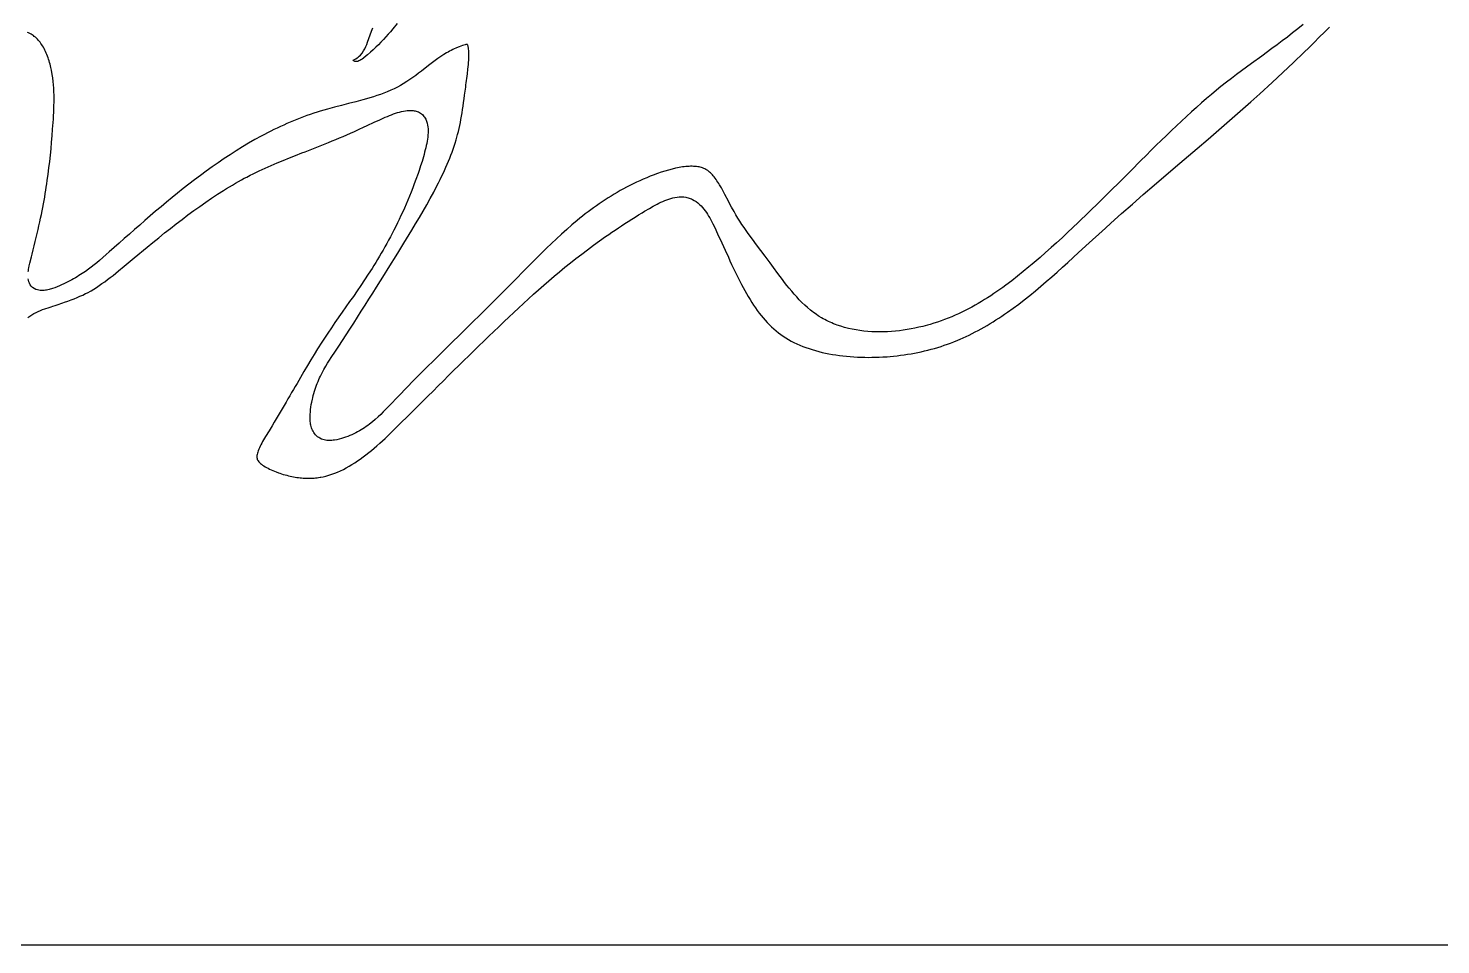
# Model space of a CAD drawing. Extents: x 4283 to 40403, y 1134 to 1764.
# Drawn here: x 4417.75 to 4423.68, y 1481.46 to 1485.31 of the extents above; entities that cross this region are included whole.
import ezdxf

# ---------------------------------------------------------------- set-up
doc = ezdxf.new("R2010")
doc.units = 0
doc.layers.add('华泽绵阳图框', color=7, linetype='Continuous')

# ---------------------------------------------------------------- blocks, each defined once
blk = doc.blocks.new('11')
for points in [[(-179229.2, -78591.67), (-179228.92, -78591.44), (-179228.63, -78591.23), (-179228.34, -78591.03), (-179228.03, -78590.83), (-179227.44, -78590.49), (-179226.82, -78590.17), (-179226.19, -78589.88), (-179225.56, -78589.61), (-179224.92, -78589.35), (-179224.27, -78589.12), (-179223.03, -78588.69), (-179222.42, -78588.49), (-179221.96, -78588.34), (-179221.25, -78588.11), (-179220.7, -78587.92), (-179220.16, -78587.74), (-179219.63, -78587.57), (-179219.11, -78587.39), (-179218.61, -78587.22), (-179217.63, -78586.88), (-179216.7, -78586.54), (-179215.81, -78586.2), (-179214.95, -78585.85), (-179214.11, -78585.49), (-179213.3, -78585.12), (-179212.5, -78584.72), (-179211.97, -78584.45), (-179210.92, -78583.87), (-179210.14, -78583.4), (-179209.35, -78582.9), (-179208.55, -78582.38), (-179207.76, -78581.83), (-179206.96, -78581.26), (-179206.16, -78580.67), (-179205.36, -78580.06), (-179204.55, -78579.44), (-179203.75, -78578.8), (-179202.94, -78578.14), (-179201.31, -78576.8), (-179198.39, -78574.36), (-179194.69, -78571.28), (-179193.02, -78569.9), (-179191.34, -78568.54), (-179189.65, -78567.18), (-179187.96, -78565.85), (-179186.27, -78564.53), (-179184.57, -78563.23), (-179182.87, -78561.95), (-179181.16, -78560.69), (-179179.45, -78559.47), (-179177.74, -78558.27), (-179176.03, -78557.1), (-179174.31, -78555.97), (-179172.6, -78554.88), (-179171.73, -78554.34), (-179170.87, -78553.82), (-179170.01, -78553.3), (-179169.15, -78552.8), (-179168.29, -78552.31), (-179167.43, -78551.83), (-179166.57, -78551.36), (-179165.87, -78550.99), (-179164.84, -78550.46), (-179163.97, -78550.02), (-179162.26, -78549.19), (-179160.53, -78548.4), (-179158.8, -78547.63), (-179157.06, -78546.89), (-179155.3, -78546.17), (-179153.52, -78545.45), (-179151.72, -78544.74), (-179149.89, -78544.02), (-179148.96, -78543.66), (-179148.02, -78543.3), (-179147.07, -78542.93), (-179146.12, -78542.55), (-179145.15, -78542.17), (-179144.17, -78541.78), (-179143.17, -78541.38), (-179142.17, -78540.97), (-179141.15, -78540.55), (-179140.11, -78540.12), (-179139.06, -78539.68), (-179138, -78539.23), (-179136.92, -78538.76), (-179135.82, -78538.28), (-179134.7, -78537.79), (-179133.57, -78537.27), (-179131.89, -78536.5), (-179131.24, -78536.2), (-179128.82, -78535.06), (-179127.6, -78534.5), (-179126.39, -78533.96), (-179125.78, -78533.69), (-179125.18, -78533.44), (-179124.58, -78533.2), (-179123.99, -78532.97), (-179123.41, -78532.75), (-179122.83, -78532.55), (-179122.25, -78532.36), (-179121.68, -78532.19), (-179121.11, -78532.05), (-179120.55, -78531.92), (-179119.99, -78531.82), (-179119.43, -78531.75), (-179118.87, -78531.71), (-179118.32, -78531.71), (-179118.01, -78531.73), (-179117.71, -78531.76), (-179117.42, -78531.81), (-179117.12, -78531.87), (-179116.82, -78531.95), (-179116.52, -78532.06), (-179116.21, -78532.18), (-179115.92, -78532.33), (-179115.61, -78532.52), (-179115.3, -78532.75), (-179115.07, -78532.95), (-179114.83, -78533.18), (-179114.61, -78533.44), (-179114.42, -78533.71), (-179114.24, -78533.98), (-179114.09, -78534.26), (-179113.96, -78534.54), (-179113.84, -78534.82), (-179113.75, -78535.11), (-179113.66, -78535.41), (-179113.54, -78535.95), (-179113.46, -78536.52), (-179113.42, -78537.09), (-179113.4, -78537.66), (-179113.42, -78538.24), (-179113.46, -78538.83), (-179113.52, -78539.42), (-179113.59, -78540.03), (-179113.69, -78540.64), (-179113.8, -78541.26), (-179113.93, -78541.89), (-179114.07, -78542.53), (-179114.23, -78543.17), (-179114.4, -78543.83), (-179114.57, -78544.48), (-179114.76, -78545.15), (-179115.16, -78546.47), (-179115.58, -78547.79), (-179116.02, -78549.11), (-179116.31, -78549.94), (-179116.92, -78551.67), (-179117.39, -78552.92), (-179117.85, -78554.15), (-179118.32, -78555.35), (-179118.8, -78556.54), (-179119.28, -78557.7), (-179119.77, -78558.84), (-179120.26, -78559.97), (-179120.75, -78561.07), (-179121.25, -78562.16), (-179121.75, -78563.23), (-179122.26, -78564.28), (-179122.77, -78565.31), (-179123.28, -78566.33), (-179123.8, -78567.33), (-179124.31, -78568.31), (-179124.84, -78569.28), (-179125.36, -78570.23), (-179125.89, -78571.18), (-179126.42, -78572.1), (-179126.95, -78573.02), (-179127.48, -78573.92), (-179128.02, -78574.81), (-179128.55, -78575.69), (-179129.09, -78576.55), (-179129.63, -78577.41), (-179130.71, -78579.09), (-179131.79, -78580.74), (-179132.87, -78582.35), (-179133.95, -78583.94), (-179135.03, -78585.5), (-179136.11, -78587.04), (-179138.24, -78590.08), (-179140.34, -78593.1), (-179141.37, -78594.6), (-179142.39, -78596.11), (-179143.4, -78597.63), (-179144.11, -78598.72), (-179145.39, -78600.72), (-179146.36, -78602.3), (-179147.34, -78603.91), (-179148.33, -78605.55), (-179149.31, -78607.23), (-179150.31, -78608.93), (-179151.33, -78610.67), (-179151.84, -78611.55), (-179152.36, -78612.44), (-179152.88, -78613.35), (-179153.42, -78614.26), (-179153.95, -78615.18), (-179154.5, -78616.11), (-179155.05, -78617.05), (-179155.61, -78618.01), (-179156.18, -78618.97), (-179156.76, -78619.95), (-179157.35, -78620.93), (-179157.95, -78621.93), (-179158.56, -78622.94), (-179159.43, -78624.38), (-179160.42, -78626), (-179161.01, -78627), (-179161.28, -78627.48), (-179161.54, -78627.96), (-179161.79, -78628.43), (-179162.01, -78628.88), (-179162.22, -78629.32), (-179162.4, -78629.75), (-179162.55, -78630.16), (-179162.68, -78630.54), (-179162.78, -78630.9), (-179162.86, -78631.23), (-179162.91, -78631.54), (-179162.93, -78631.81), (-179162.93, -78632.08), (-179162.93, -78632.16), (-179162.92, -78632.26), (-179162.9, -78632.35), (-179162.88, -78632.44), (-179162.86, -78632.51), (-179162.83, -78632.62), (-179162.81, -78632.67), (-179162.77, -78632.76), (-179162.73, -78632.84), (-179162.67, -78632.93), (-179162.61, -78633.03), (-179162.56, -78633.11), (-179162.37, -78633.34), (-179162.16, -78633.57), (-179161.91, -78633.8), (-179161.63, -78634.04), (-179161.31, -78634.29), (-179160.95, -78634.53), (-179160.57, -78634.77), (-179160.15, -78635.01), (-179159.72, -78635.24), (-179159.26, -78635.47), (-179158.79, -78635.69), (-179158.31, -78635.9), (-179157.81, -78636.1), (-179157.31, -78636.3), (-179156.66, -78636.54), (-179156.3, -78636.66), (-179155.79, -78636.83), (-179155.29, -78636.99), (-179154.79, -78637.13), (-179154.29, -78637.27), (-179153.8, -78637.39), (-179153.32, -78637.51), (-179152.83, -78637.61), (-179152.35, -78637.71), (-179151.87, -78637.79), (-179151.4, -78637.86), (-179150.93, -78637.93), (-179150.46, -78637.98), (-179150, -78638.03), (-179149.54, -78638.07), (-179149.08, -78638.09), (-179148.62, -78638.11), (-179148.17, -78638.12), (-179147.72, -78638.11), (-179147.28, -78638.1), (-179146.83, -78638.08), (-179146.39, -78638.05), (-179145.95, -78638.01), (-179145.52, -78637.96), (-179145.08, -78637.9), (-179144.65, -78637.83), (-179144.39, -78637.79), (-179143.79, -78637.67), (-179143.37, -78637.58), (-179142.96, -78637.47), (-179142.1, -78637.24), (-179141.26, -78636.97), (-179140.42, -78636.66), (-179139.58, -78636.32), (-179138.75, -78635.95), (-179137.92, -78635.55), (-179137.1, -78635.12), (-179136.27, -78634.66), (-179135.45, -78634.17), (-179134.64, -78633.65), (-179133.82, -78633.11), (-179133.01, -78632.55), (-179132.2, -78631.96), (-179131.4, -78631.34), (-179130.59, -78630.71), (-179129.79, -78630.06), (-179128.99, -78629.39), (-179128.2, -78628.71), (-179127.41, -78628.01), (-179126.62, -78627.29), (-179125.83, -78626.57), (-179124.26, -78625.08), (-179122.7, -78623.57), (-179121.15, -78622.03), (-179119.46, -78620.36), (-179118.05, -78618.95), (-179116.52, -78617.42), (-179115, -78615.9), (-179113.48, -78614.38), (-179111.98, -78612.88), (-179110.48, -78611.39), (-179108.99, -78609.91), (-179107.51, -78608.44), (-179106.03, -78606.98), (-179104.56, -78605.53), (-179103.09, -78604.09), (-179101.64, -78602.66), (-179100.18, -78601.24), (-179098.73, -78599.83), (-179097.29, -78598.43), (-179095.85, -78597.04), (-179094.41, -78595.65), (-179092.97, -78594.28), (-179091.42, -78592.8), (-179087.25, -78588.88), (-179085.8, -78587.54), (-179084.35, -78586.21), (-179082.9, -78584.9), (-179081.43, -78583.58), (-179079.94, -78582.28), (-179078.44, -78580.98), (-179076.92, -78579.68), (-179075.38, -78578.39), (-179073.82, -78577.11), (-179072.23, -78575.83), (-179070.62, -78574.55), (-179068.97, -78573.28), (-179067.3, -78572.01), (-179065.58, -78570.74), (-179063.84, -78569.48), (-179062.06, -78568.22), (-179061.15, -78567.58), (-179060.23, -78566.96), (-179059.3, -78566.33), (-179058.36, -78565.7), (-179057.41, -78565.07), (-179056.45, -78564.44), (-179055.48, -78563.82), (-179054.49, -78563.19), (-179053.5, -78562.56), (-179052.49, -78561.94), (-179051.47, -78561.31), (-179050.8, -78560.9), (-179049.37, -78560.05), (-179048.29, -78559.44), (-179047.74, -78559.13), (-179047.18, -78558.84), (-179046.62, -78558.56), (-179046.06, -78558.28), (-179045.49, -78558.03), (-179044.92, -78557.78), (-179044.35, -78557.56), (-179043.76, -78557.35), (-179043.17, -78557.17), (-179042.58, -78557.01), (-179041.98, -78556.89), (-179041.36, -78556.79), (-179040.74, -78556.73), (-179040.11, -78556.72), (-179039.47, -78556.75), (-179038.86, -78556.83), (-179038.51, -78556.9), (-179038.19, -78556.98), (-179037.92, -78557.06), (-179037.56, -78557.18), (-179037.25, -78557.31), (-179036.93, -78557.46), (-179036.39, -78557.76), (-179035.85, -78558.1), (-179035.35, -78558.49), (-179034.89, -78558.9), (-179034.45, -78559.33), (-179034.03, -78559.79), (-179033.64, -78560.26), (-179033.27, -78560.75), (-179032.91, -78561.25), (-179032.57, -78561.77), (-179032.25, -78562.3), (-179031.93, -78562.83), (-179031.63, -78563.38), (-179031.33, -78563.93), (-179031.05, -78564.49), (-179030.5, -78565.6), (-179029.66, -78567.4), (-179028.47, -78569.98), (-179027.5, -78572.12), (-179026.55, -78574.21), (-179026.07, -78575.23), (-179025.6, -78576.25), (-179025.13, -78577.25), (-179024.66, -78578.24), (-179024.19, -78579.21), (-179023.71, -78580.17), (-179023.23, -78581.11), (-179022.76, -78582.04), (-179022.27, -78582.95), (-179021.78, -78583.84), (-179021.29, -78584.72), (-179020.79, -78585.58), (-179020.28, -78586.42), (-179019.77, -78587.24), (-179019.25, -78588.04), (-179018.71, -78588.82), (-179018.17, -78589.59), (-179017.62, -78590.33), (-179017.06, -78591.05), (-179016.48, -78591.75), (-179015.9, -78592.43), (-179015.3, -78593.08), (-179014.68, -78593.72), (-179014.05, -78594.33), (-179013.41, -78594.92), (-179012.75, -78595.49), (-179012.07, -78596.03), (-179011.37, -78596.55), (-179010.66, -78597.05), (-179009.91, -78597.53), (-179009.15, -78597.99), (-179008.36, -78598.42), (-179007.56, -78598.84), (-179006.73, -78599.24), (-179005.88, -78599.61), (-179005.01, -78599.97), (-179004.12, -78600.31), (-179003.21, -78600.62), (-179002.29, -78600.92), (-179001.35, -78601.2), (-179000.4, -78601.46), (-178999.43, -78601.7), (-178998.45, -78601.92), (-178997.46, -78602.12), (-178996.45, -78602.3), (-178995.44, -78602.46), (-178994.42, -78602.61), (-178993.39, -78602.74), (-178992.36, -78602.85), (-178991.31, -78602.94), (-178990.27, -78603.02), (-178989.22, -78603.07), (-178988.17, -78603.12), (-178987.11, -78603.14), (-178986.06, -78603.15), (-178985.01, -78603.14), (-178983.95, -78603.12), (-178982.91, -78603.08), (-178981.86, -78603.03), (-178980.6, -78602.95), (-178979.78, -78602.88), (-178978.75, -78602.79), (-178977.73, -78602.68), (-178976.71, -78602.56), (-178975.7, -78602.42), (-178974.7, -78602.27), (-178973.7, -78602.1), (-178972.71, -78601.92), (-178971.73, -78601.72), (-178970.75, -78601.52), (-178969.78, -78601.29), (-178968.81, -78601.06), (-178967.86, -78600.8), (-178966.9, -78600.54), (-178965.96, -78600.26), (-178965.02, -78599.97), (-178964.09, -78599.66), (-178963.16, -78599.34), (-178962.24, -78599), (-178961.33, -78598.65), (-178960.15, -78598.17), (-178959.53, -78597.91), (-178958.63, -78597.52), (-178957.75, -78597.11), (-178956.86, -78596.69), (-178955.98, -78596.25), (-178955.11, -78595.81), (-178954.25, -78595.35), (-178953.38, -78594.87), (-178952.52, -78594.39), (-178951.67, -78593.89), (-178950.82, -78593.39), (-178949.98, -78592.87), (-178949.14, -78592.33), (-178948.3, -78591.79), (-178947.47, -78591.24), (-178946.64, -78590.68), (-178945.82, -78590.11), (-178944.17, -78588.94), (-178942.54, -78587.73), (-178940.93, -78586.49), (-178939.33, -78585.22), (-178937.73, -78583.92), (-178936.15, -78582.6), (-178934.57, -78581.25), (-178933, -78579.89), (-178931.44, -78578.5), (-178929.88, -78577.11), (-178928.33, -78575.7), (-178925.22, -78572.86), (-178922.12, -78570), (-178918.42, -78566.61), (-178917.46, -78565.74), (-178915.9, -78564.33), (-178912.79, -78561.55), (-178909.66, -78558.8), (-178906.53, -78556.08), (-178903.4, -78553.38), (-178897.15, -78548.03), (-178890.9, -78542.7), (-178887.78, -78540.03), (-178884.66, -78537.35), (-178881.55, -78534.66), (-178878.45, -78531.94), (-178875.35, -78529.2), (-178872.81, -78526.91), (-178869.19, -78523.61), (-178866.12, -78520.76), (-178863.08, -78517.89), (-178860.06, -78514.98), (-178858.56, -78513.52), (-178857.07, -78512.05), (-178855.59, -78510.57), (-178854.12, -78509.1), (-178852.66, -78507.61)], [(-178860.3, -78506.92), (-178861.81, -78508.14), (-178863.32, -78509.33), (-178864.82, -78510.5), (-178866.32, -78511.63), (-178867.82, -78512.74), (-178869.31, -78513.84), (-178872.26, -78515.99), (-178875.2, -78518.13), (-178878.13, -78520.27), (-178879.58, -78521.36), (-178881.02, -78522.46), (-178882.47, -78523.58), (-178884.04, -78524.82), (-178885.35, -78525.89), (-178886.79, -78527.09), (-178888.23, -78528.31), (-178889.67, -78529.56), (-178891.12, -78530.84), (-178892.56, -78532.15), (-178894.01, -78533.47), (-178895.46, -78534.82), (-178896.92, -78536.18), (-178898.37, -78537.57), (-178899.83, -78538.97), (-178901.29, -78540.39), (-178902.76, -78541.82), (-178904.23, -78543.27), (-178905.7, -78544.73), (-178907.18, -78546.2), (-178910.14, -78549.16), (-178913.13, -78552.15), (-178916.14, -78555.15), (-178919.17, -78558.15), (-178922.23, -78561.15), (-178925.31, -78564.13), (-178926.87, -78565.61), (-178928.43, -78567.08), (-178930, -78568.54), (-178931.58, -78569.99), (-178933.16, -78571.42), (-178934.76, -78572.84), (-178936.37, -78574.25), (-178938.63, -78576.19), (-178939.61, -78577.01), (-178941.25, -78578.36), (-178942.9, -78579.7), (-178944.58, -78581), (-178946.27, -78582.27), (-178947.14, -78582.9), (-178948, -78583.52), (-178948.87, -78584.13), (-178949.75, -78584.72), (-178950.63, -78585.31), (-178951.53, -78585.89), (-178952.43, -78586.46), (-178953.34, -78587.01), (-178954.26, -78587.55), (-178955.18, -78588.08), (-178956.12, -78588.6), (-178957.06, -78589.1), (-178958.02, -78589.59), (-178958.98, -78590.07), (-178959.96, -78590.53), (-178960.94, -78590.97), (-178961.94, -78591.4), (-178962.95, -78591.82), (-178963.97, -78592.21), (-178965, -78592.59), (-178966.04, -78592.95), (-178967.1, -78593.29), (-178968.16, -78593.61), (-178968.93, -78593.83), (-178970.33, -78594.2), (-178971.43, -78594.46), (-178972.55, -78594.7), (-178973.67, -78594.92), (-178974.79, -78595.12), (-178975.93, -78595.29), (-178977.07, -78595.44), (-178978.21, -78595.56), (-178979.35, -78595.66), (-178980.5, -78595.73), (-178981.65, -78595.77), (-178982.8, -78595.79), (-178983.94, -78595.77), (-178985.08, -78595.73), (-178986.22, -78595.65), (-178987.36, -78595.54), (-178988.48, -78595.4), (-178989.6, -78595.23), (-178990.71, -78595.02), (-178991.81, -78594.78), (-178992.9, -78594.49), (-178993.97, -78594.17), (-178995.02, -78593.82), (-178995.56, -78593.62), (-178996.08, -78593.42), (-178996.59, -78593.2), (-178997.11, -78592.98), (-178997.61, -78592.74), (-178998.11, -78592.5), (-178998.61, -78592.24), (-178999.1, -78591.97), (-178999.59, -78591.69), (-179000.25, -78591.29), (-179000.55, -78591.1), (-179001.01, -78590.8), (-179001.46, -78590.48), (-179001.91, -78590.15), (-179002.36, -78589.81), (-179002.8, -78589.46), (-179003.64, -78588.76), (-179004.46, -78588.02), (-179005.25, -78587.25), (-179006.03, -78586.47), (-179006.78, -78585.67), (-179007.51, -78584.85), (-179008.22, -78584.02), (-179008.91, -78583.17), (-179009.59, -78582.32), (-179010.26, -78581.47), (-179010.92, -78580.61), (-179012.19, -78578.89), (-179013.44, -78577.19), (-179014.48, -78575.78), (-179015.9, -78573.89), (-179017.13, -78572.26), (-179018.36, -78570.63), (-179019.59, -78568.98), (-179020.8, -78567.3), (-179021.41, -78566.44), (-179022.01, -78565.57), (-179022.6, -78564.68), (-179023.19, -78563.78), (-179023.77, -78562.86), (-179024.34, -78561.93), (-179024.9, -78560.97), (-179025.61, -78559.71), (-179026, -78558.99), (-179026.52, -78558), (-179027.54, -78556.03), (-179028.04, -78555.07), (-179028.55, -78554.15), (-179029.06, -78553.27), (-179029.31, -78552.85), (-179029.57, -78552.45), (-179029.83, -78552.05), (-179030.09, -78551.68), (-179030.36, -78551.32), (-179030.62, -78550.97), (-179030.89, -78550.65), (-179031.16, -78550.35), (-179031.43, -78550.06), (-179031.7, -78549.8), (-179031.97, -78549.55), (-179032.24, -78549.33), (-179032.51, -78549.13), (-179032.86, -78548.91), (-179033.07, -78548.79), (-179033.37, -78548.64), (-179033.67, -78548.5), (-179033.99, -78548.38), (-179034.32, -78548.27), (-179034.67, -78548.18), (-179035.03, -78548.09), (-179035.4, -78548.02), (-179035.79, -78547.97), (-179036.19, -78547.93), (-179036.6, -78547.9), (-179037.03, -78547.88), (-179037.46, -78547.88), (-179037.91, -78547.9), (-179038.37, -78547.92), (-179038.84, -78547.96), (-179039.31, -78548.01), (-179039.8, -78548.07), (-179040.29, -78548.15), (-179040.79, -78548.23), (-179041.29, -78548.33), (-179041.79, -78548.44), (-179042.83, -78548.69), (-179043.88, -78548.97), (-179044.93, -78549.29), (-179045.99, -78549.63), (-179047.04, -78550), (-179048.29, -78550.46), (-179049.13, -78550.79), (-179050.15, -78551.2), (-179051.16, -78551.63), (-179052.15, -78552.07), (-179053.13, -78552.51), (-179054.09, -78552.97), (-179055.04, -78553.45), (-179055.98, -78553.93), (-179056.91, -78554.42), (-179057.82, -78554.92), (-179058.72, -78555.43), (-179059.61, -78555.96), (-179060.48, -78556.49), (-179061.35, -78557.03), (-179062.21, -78557.58), (-179063.05, -78558.14), (-179063.89, -78558.71), (-179064.72, -78559.28), (-179065.53, -78559.87), (-179066.34, -78560.46), (-179067.14, -78561.06), (-179067.94, -78561.67), (-179068.72, -78562.29), (-179069.5, -78562.91), (-179070.27, -78563.54), (-179071.8, -78564.83), (-179073.3, -78566.14), (-179074.79, -78567.47), (-179076.26, -78568.82), (-179077.71, -78570.19), (-179079.15, -78571.59), (-179080.58, -78572.99), (-179082.01, -78574.42), (-179084.87, -78577.3), (-179088.96, -78581.46), (-179090.63, -78583.14), (-179093.56, -78586.06), (-179096.51, -78588.99), (-179102.44, -78594.82), (-179108.37, -78600.65), (-179111.31, -78603.57), (-179114.24, -78606.48), (-179117.14, -78609.39), (-179120, -78612.31), (-179121.41, -78613.76), (-179122.81, -78615.22), (-179123.7, -78616.16), (-179125.62, -78618.16), (-179126.36, -78618.9), (-179127.11, -78619.64), (-179127.88, -78620.38), (-179128.69, -78621.1), (-179129.53, -78621.81), (-179130.39, -78622.49), (-179130.85, -78622.83), (-179131.32, -78623.16), (-179131.79, -78623.49), (-179132.28, -78623.8), (-179132.78, -78624.11), (-179133.29, -78624.41), (-179133.81, -78624.7), (-179134.35, -78624.98), (-179134.9, -78625.25), (-179135.46, -78625.51), (-179136.04, -78625.76), (-179136.63, -78626), (-179137.32, -78626.25), (-179137.86, -78626.44), (-179138.5, -78626.63), (-179139.16, -78626.81), (-179139.84, -78626.97), (-179140.51, -78627.08), (-179140.87, -78627.13), (-179141.23, -78627.17), (-179141.59, -78627.19), (-179141.95, -78627.19), (-179142.32, -78627.19), (-179142.69, -78627.16), (-179143.07, -78627.11), (-179143.46, -78627.03), (-179143.85, -78626.92), (-179144.26, -78626.78), (-179144.73, -78626.55), (-179145.04, -78626.37), (-179145.38, -78626.12), (-179145.71, -78625.84), (-179146, -78625.53), (-179146.26, -78625.21), (-179146.49, -78624.87), (-179146.69, -78624.53), (-179146.86, -78624.19), (-179147, -78623.84), (-179147.12, -78623.49), (-179147.22, -78623.14), (-179147.31, -78622.79), (-179147.38, -78622.44), (-179147.43, -78622.09), (-179147.48, -78621.74), (-179147.51, -78621.39), (-179147.53, -78621.02), (-179147.54, -78620.33), (-179147.52, -78619.63), (-179147.47, -78618.92), (-179147.4, -78618.21), (-179147.31, -78617.51), (-179147.19, -78616.82), (-179147.07, -78616.14), (-179146.88, -78615.26), (-179146.78, -78614.82), (-179146.62, -78614.18), (-179146.45, -78613.56), (-179146.27, -78612.96), (-179146.08, -78612.36), (-179145.88, -78611.79), (-179145.68, -78611.22), (-179145.47, -78610.67), (-179145.25, -78610.12), (-179145.02, -78609.6), (-179144.79, -78609.08), (-179144.55, -78608.56), (-179144.06, -78607.59), (-179143.55, -78606.64), (-179143.03, -78605.73), (-179142.49, -78604.85), (-179141.95, -78603.99), (-179141.41, -78603.16), (-179140.21, -78601.34), (-179139.25, -78599.91), (-179138.18, -78598.28), (-179137.09, -78596.62), (-179136.01, -78594.95), (-179134.92, -78593.26), (-179133.82, -78591.56), (-179132.72, -78589.83), (-179131.62, -78588.1), (-179130.51, -78586.34), (-179129.4, -78584.58), (-179128.29, -78582.8), (-179127.17, -78581.01), (-179126.05, -78579.21), (-179124.92, -78577.4), (-179122.19, -78573), (-179120.38, -78570.08), (-179118.12, -78566.39), (-179117.01, -78564.55), (-179115.92, -78562.7), (-179114.84, -78560.86), (-179113.8, -78559.03), (-179112.78, -78557.2), (-179111.79, -78555.37), (-179110.84, -78553.55), (-179110.38, -78552.65), (-179109.94, -78551.75), (-179109.5, -78550.85), (-179109.08, -78549.95), (-179108.66, -78549.06), (-179108.26, -78548.17), (-179107.88, -78547.28), (-179107.51, -78546.4), (-179107.15, -78545.52), (-179106.81, -78544.65), (-179106.48, -78543.78), (-179106.17, -78542.92), (-179105.87, -78542.06), (-179105.59, -78541.21), (-179105.29, -78540.22), (-179105.09, -78539.51), (-179104.86, -78538.67), (-179104.64, -78537.82), (-179104.44, -78536.96), (-179104.25, -78536.1), (-179104.07, -78535.22), (-179103.9, -78534.32), (-179103.73, -78533.41), (-179103.58, -78532.47), (-179103.42, -78531.5), (-179103.27, -78530.5), (-179103.13, -78529.47), (-179102.98, -78528.41), (-179102.83, -78527.3), (-179102.76, -78526.73), (-179102.68, -78526.15), (-179102.6, -78525.57), (-179102.53, -78524.96), (-179102.45, -78524.35), (-179102.37, -78523.72), (-179102.29, -78523.08), (-179102.22, -78522.53), (-179102.04, -78521.11), (-179101.89, -78519.78), (-179101.75, -78518.46), (-179101.7, -78517.82), (-179101.66, -78517.2), (-179101.63, -78516.59), (-179101.61, -78516), (-179101.61, -78515.45), (-179101.62, -78514.92), (-179101.65, -78514.44), (-179101.69, -78513.99), (-179101.76, -78513.58), (-179101.79, -78513.42), (-179101.82, -78513.26), (-179101.86, -78513.12), (-179101.9, -78512.99), (-179101.94, -78512.88), (-179101.98, -78512.78), (-179102.01, -78512.71), (-179102.04, -78512.66), (-179102.1, -78512.66), (-179102.21, -78512.66), (-179102.34, -78512.68), (-179102.49, -78512.7), (-179102.64, -78512.73), (-179103.04, -78512.83), (-179103.47, -78512.95), (-179103.92, -78513.11), (-179104.4, -78513.29), (-179104.68, -78513.4), (-179105.35, -78513.69), (-179105.82, -78513.9), (-179106.27, -78514.12), (-179106.73, -78514.35), (-179107.17, -78514.59), (-179107.61, -78514.83), (-179108.04, -78515.07), (-179108.9, -78515.6), (-179109.73, -78516.14), (-179110.55, -78516.7), (-179111.35, -78517.28), (-179112.15, -78517.87), (-179112.95, -78518.48), (-179113.74, -78519.1), (-179115.33, -78520.34), (-179116.14, -78520.97), (-179116.96, -78521.59), (-179117.79, -78522.2), (-179118.65, -78522.8), (-179119.53, -78523.39), (-179120.62, -78524.07), (-179121.36, -78524.49), (-179122.3, -78524.99), (-179123.25, -78525.47), (-179124.22, -78525.91), (-179125.2, -78526.33), (-179126.19, -78526.72), (-179127.19, -78527.09), (-179128.2, -78527.44), (-179129.21, -78527.78), (-179130.23, -78528.09), (-179131.25, -78528.4), (-179132.28, -78528.69), (-179134.33, -78529.24), (-179136.4, -78529.77), (-179138.45, -78530.29), (-179140.5, -78530.82), (-179142.53, -78531.36), (-179143.53, -78531.65), (-179144.65, -78531.98), (-179145.51, -78532.24), (-179146.5, -78532.56), (-179147.48, -78532.89), (-179148.45, -78533.23), (-179149.43, -78533.58), (-179150.39, -78533.95), (-179151.36, -78534.33), (-179152.32, -78534.72), (-179153.27, -78535.11), (-179154.23, -78535.53), (-179155.17, -78535.95), (-179156.12, -78536.38), (-179157.06, -78536.82), (-179157.99, -78537.27), (-179158.93, -78537.73), (-179159.85, -78538.21), (-179160.78, -78538.69), (-179161.69, -78539.17), (-179163.53, -78540.18), (-179165.34, -78541.22), (-179167.14, -78542.29), (-179168.92, -78543.4), (-179170.68, -78544.53), (-179172.43, -78545.68), (-179174.17, -78546.86), (-179175.89, -78548.07), (-179177.59, -78549.29), (-179179.28, -78550.53), (-179180.95, -78551.79), (-179182.61, -78553.07), (-179184.25, -78554.35), (-179185.87, -78555.65), (-179187.48, -78556.96), (-179189.08, -78558.27), (-179190.66, -78559.59), (-179192.23, -78560.91), (-179193.78, -78562.24), (-179195.31, -78563.56), (-179196.83, -78564.88), (-179198.34, -78566.2), (-179199.83, -78567.51), (-179201.3, -78568.81), (-179202.77, -78570.1), (-179204.21, -78571.38), (-179205.65, -78572.65), (-179206.51, -78573.41), (-179208.51, -78575.15), (-179209.27, -78575.78), (-179210.04, -78576.41), (-179210.84, -78577.04), (-179211.67, -78577.66), (-179212.53, -78578.28), (-179212.99, -78578.59), (-179213.45, -78578.9), (-179213.93, -78579.21), (-179214.41, -78579.51), (-179214.91, -78579.82), (-179215.42, -78580.12), (-179215.94, -78580.42), (-179216.48, -78580.72), (-179217.04, -78581.01), (-179217.61, -78581.31), (-179218.19, -78581.6), (-179218.82, -78581.9), (-179219.42, -78582.18), (-179220.06, -78582.47), (-179220.71, -78582.74), (-179221.38, -78583), (-179222.03, -78583.23), (-179222.38, -78583.34), (-179222.72, -78583.45), (-179223.06, -78583.54), (-179223.4, -78583.62), (-179223.75, -78583.69), (-179224.1, -78583.75), (-179224.46, -78583.79), (-179224.82, -78583.82), (-179225.2, -78583.83), (-179225.6, -78583.81), (-179226.01, -78583.75), (-179226.44, -78583.65), (-179226.89, -78583.49), (-179227.36, -78583.25), (-179227.83, -78582.91), (-179228.19, -78582.54), (-179228.49, -78582.14), (-179228.73, -78581.7), (-179228.9, -78581.28), (-179229.02, -78580.87), (-179229.1, -78580.47)], [(-179229.09, -78578.33), (-179229.04, -78577.99), (-179228.99, -78577.64), (-179228.93, -78577.3), (-179228.79, -78576.63), (-179228.63, -78575.94), (-179228.15, -78574.08), (-179227.96, -78573.33), (-179227.64, -78572.08), (-179227.33, -78570.86), (-179227.03, -78569.65), (-179226.75, -78568.48), (-179226.48, -78567.32), (-179226.22, -78566.19), (-179225.97, -78565.07), (-179225.73, -78563.98), (-179225.5, -78562.9), (-179225.28, -78561.84), (-179225.07, -78560.8), (-179224.87, -78559.78), (-179224.68, -78558.76), (-179224.5, -78557.77), (-179224.32, -78556.78), (-179224.16, -78555.8), (-179224, -78554.84), (-179223.85, -78553.89), (-179223.7, -78552.94), (-179223.57, -78552), (-179223.31, -78550.14), (-179223.08, -78548.3), (-179222.86, -78546.47), (-179222.67, -78544.64), (-179222.49, -78542.8), (-179222.33, -78540.95), (-179222.17, -78539.07), (-179222.02, -78537.17), (-179221.95, -78536.14), (-179221.82, -78534.25), (-179221.76, -78533.27), (-179221.7, -78532.28), (-179221.66, -78531.29), (-179221.63, -78530.3), (-179221.61, -78529.31), (-179221.6, -78528.32), (-179221.61, -78527.32), (-179221.64, -78526.32), (-179221.69, -78525.32), (-179221.77, -78524.33), (-179221.86, -78523.33), (-179221.99, -78522.34), (-179222.14, -78521.35), (-179222.36, -78520.11), (-179222.52, -78519.36), (-179222.77, -78518.37), (-179222.9, -78517.89), (-179223.04, -78517.41), (-179223.19, -78516.94), (-179223.35, -78516.47), (-179223.52, -78516.01), (-179223.69, -78515.56), (-179223.88, -78515.12), (-179224.07, -78514.69), (-179224.27, -78514.27), (-179224.48, -78513.86), (-179224.7, -78513.46), (-179224.92, -78513.08), (-179225.16, -78512.71), (-179225.4, -78512.36), (-179225.65, -78512.02), (-179225.91, -78511.7), (-179226.17, -78511.39), (-179226.44, -78511.1), (-179226.72, -78510.83), (-179227, -78510.57), (-179227.32, -78510.31), (-179227.6, -78510.1), (-179227.92, -78509.89), (-179228.25, -78509.69), (-179228.6, -78509.5), (-179228.96, -78509.32), (-179229.33, -78509.15)], [(-179122.35, -78506.59), (-179123.62, -78508.17), (-179124.27, -78508.95), (-179124.94, -78509.72), (-179125.62, -78510.48), (-179126.32, -78511.24), (-179127.04, -78511.98), (-179127.77, -78512.73), (-179128.52, -78513.46), (-179129.29, -78514.18), (-179130.09, -78514.9), (-179130.91, -78515.61), (-179131.32, -78515.96), (-179132.14, -78516.61), (-179132.5, -78516.87), (-179132.85, -78517.11), (-179133.18, -78517.29), (-179133.47, -78517.43), (-179133.76, -78517.54), (-179133.84, -78517.56), (-179133.95, -78517.58), (-179134.04, -78517.59), (-179134.13, -78517.6), (-179134.22, -78517.6), (-179134.31, -78517.59), (-179134.4, -78517.58), (-179134.5, -78517.56), (-179134.6, -78517.53), (-179134.8, -78517.45), (-179134.88, -78517.41), (-179135.05, -78517.32), (-179135.21, -78517.22), (-179135.12, -78517.18), (-179134.71, -78517), (-179134.32, -78516.78), (-179133.96, -78516.54), (-179133.62, -78516.29), (-179133.31, -78516.01), (-179132.99, -78515.7), (-179132.51, -78515.13), (-179132.08, -78514.51), (-179131.72, -78513.89), (-179131.41, -78513.26), (-179131.15, -78512.64), (-179130.91, -78512.02), (-179130.52, -78510.88), (-179130.19, -78509.89), (-179129.81, -78508.82), (-179129.43, -78507.86)]]:
    blk.add_lwpolyline(points)

msp = doc.modelspace()

# ---------------------------------------------------------------- linework, layer by layer
at = {"layer": '华泽绵阳图框', "color": 7}
msp.add_line((4350.855, 1481.457), (4460.2459, 1481.457), dxfattribs=at)

# ---------------------------------------------------------------- block references
at = {"xscale": 0.01452, "yscale": 0.01452, "zscale": 0.01452}
msp.add_blockref('11', (7020.1542, 2625.2415), dxfattribs=at)

doc.saveas('drawing.dxf')
